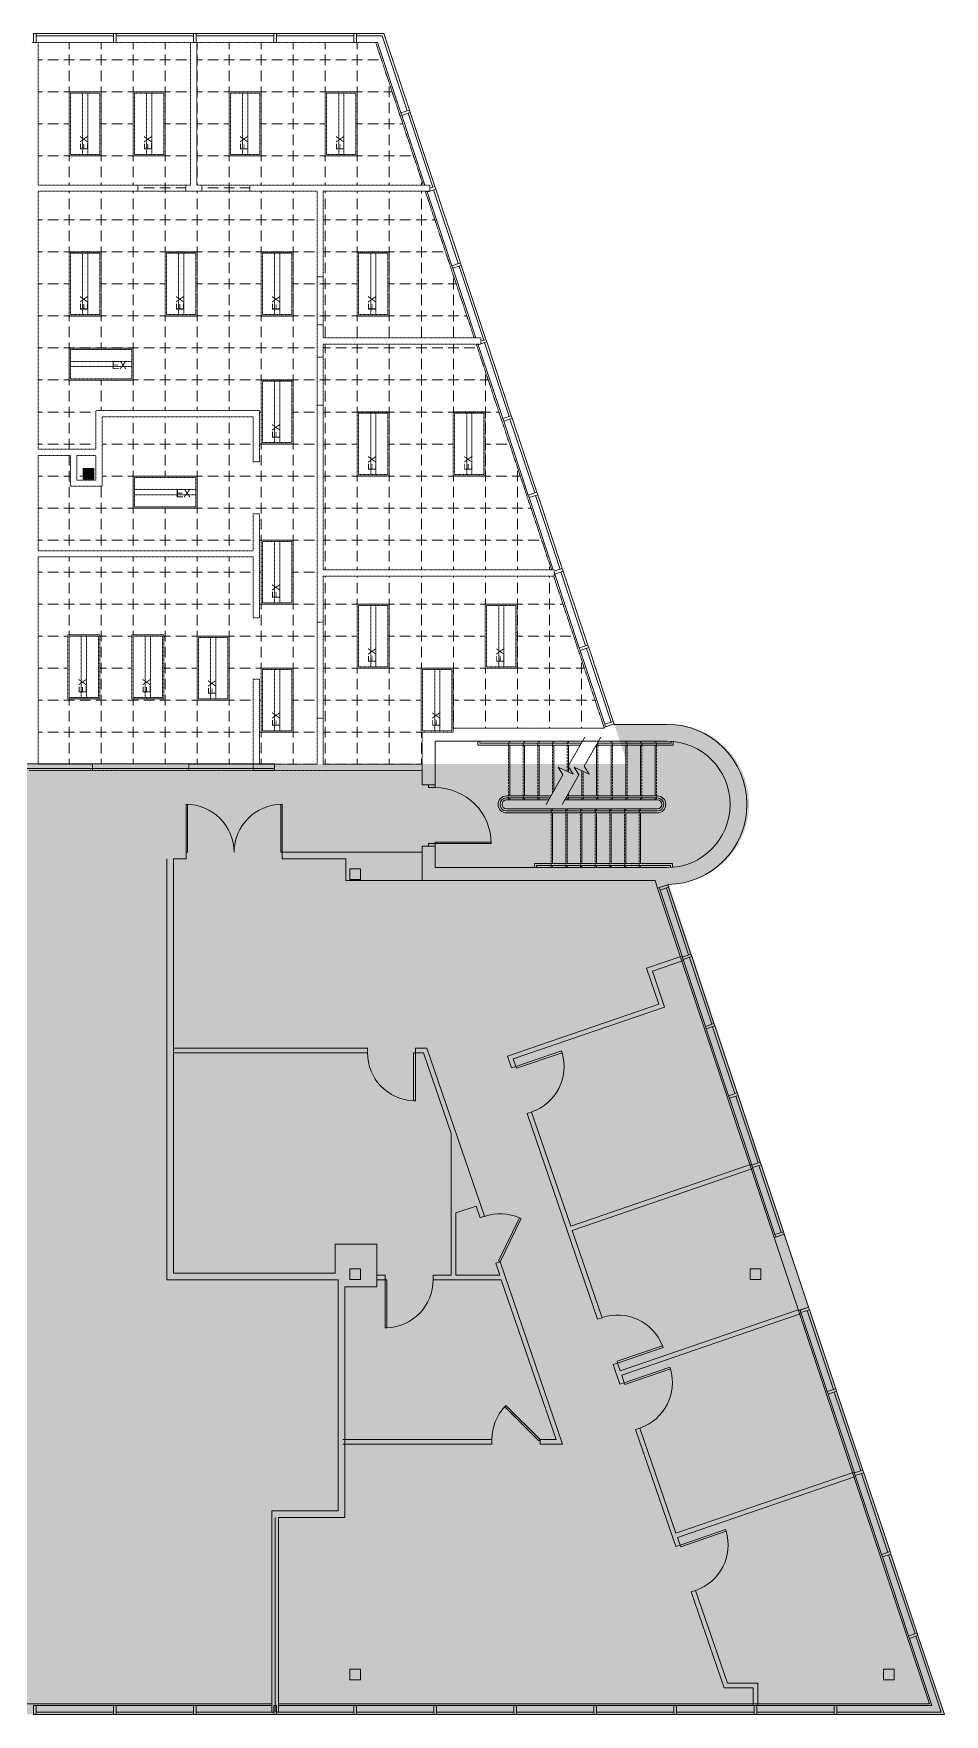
# Model space of a CAD drawing. Header units: inches. Extents: x 81 to 3222, y -575 to 685.
# Drawn here: x 1918 to 2601, y -575 to 685 of the extents above; entities that cross this region are included whole.
import ezdxf

# ---------------------------------------------------------------- set-up
doc = ezdxf.new("R2010")
doc.units = ezdxf.units.IN
doc.header["$MEASUREMENT"] = 0
for name, pattern in [('Demolished', [0.1875, 0.125, -0.0625]), ('Demolished 3_128_', [0.046875, 0.023437, -0.023437]), ('Hidden 1_16_', [0.09375, 0.0625, -0.03125]), ('IMPORT-HIDDEN2', [0.1875, 0.125, -0.0625])]:
    doc.linetypes.add(name, pattern=pattern)
for name, color, linetype, lineweight in [('8603 Westwood - 2nd Floor - suite 200 230_dwg _5_', 8, 'Continuous', 9), ('A-ANNO-NOTE', 131, 'Demolished', 9), ('A-CLNG', 13, 'Demolished', 9), ('A-CLNG-PATT', 13, 'Demolished', 9), ('A-COLS-EXST', 7, 'Continuous', 9), ('A-DETL-GENF', 92, 'Continuous', 9), ('A-DOOR-EXST', 7, 'Continuous', 9), ('A-FLOR-RISR-EXST', 7, 'IMPORT-HIDDEN2', 9), ('A-FLOR-STRS-EXST', 7, 'Continuous', 9), ('A-GLAZ-EXST', 7, 'Continuous', 9), ('A-GLAZ-SILL-EXST', 7, 'Continuous', 9), ('A-WALL-DMIS-EXST', 7, 'Continuous', 9), ('A-WALL-FULL-EXST', 7, 'Continuous', 9), ('A-WALL-PATT', 111, 'Continuous', 13), ('E-LITE-EQPM', 33, 'Demolished', 9), ('I-DOOR-EXST', 7, 'Continuous', 9), ('I-WALL', 2, 'Demolished', 9), ('I-WALL-FULL-EXST', 7, 'Continuous', 9), ('S-COLS', 52, 'Continuous', 13)]:
    doc.layers.add(name, color=color, linetype=linetype, lineweight=lineweight)
doc.styles.add('Arial', font='arial.ttf', dxfattribs={"height": 6})

# ---------------------------------------------------------------- blocks, each defined once
blk = doc.blocks.new('8603 Westwood - 2nd Floor - suite 200 230_dwg_SM59-2584436-Reflected Ceiling Demolition Plan')
at = {"layer": 'A-DOOR-EXST', "flags": 128}
blk.add_lwpolyline([(0, 42), (0, 0), (1, 0), (1, 42)], dxfattribs=at)
at = {"layer": 'A-DOOR-EXST'}
blk.add_arc((0, 0), 42, 360, 90, dxfattribs=at)
blk = doc.blocks.new('8603 Westwood - 2nd Floor - suite 200 230_dwg_SM56-2584438-Reflected Ceiling Demolition Plan')
at = {"layer": 'A-DOOR-EXST', "flags": 128}
for points in [[(0, 36), (0, 0), (1, 0), (1, 36)], [(71, 36), (71, 0), (72, 0), (72, 36)]]:
    blk.add_lwpolyline(points, dxfattribs=at)
at = {"layer": 'A-DOOR-EXST'}
for centre, start, end in [((0, 0), 360, 90), ((72, 0), 90, 180)]:
    blk.add_arc(centre, 36, start, end, dxfattribs=at)
blk = doc.blocks.new('8603 Westwood - 2nd Floor - suite 200 230_dwg__U14-2584455-Reflected Ceiling Demolition Plan')
at = {"layer": 'I-DOOR-EXST', "flags": 128}
blk.add_lwpolyline([(1.4, 0), (1.4, -36), (0, -36), (0, 0)], close=True, dxfattribs=at)
at = {"layer": 'I-DOOR-EXST'}
blk.add_arc((0, 0), 36, 272.2608, 359.9699, dxfattribs=at)
blk = doc.blocks.new('8603 Westwood - 2nd Floor - suite 200 230_dwg__U15-2584456-Reflected Ceiling Demolition Plan')
at = {"layer": 'I-DOOR-EXST', "flags": 128}
blk.add_lwpolyline([(0, 0), (-25.5, 25.5), (-26.4, 24.5), (-1, -1)], close=True, dxfattribs=at)
at = {"layer": 'I-DOOR-EXST'}
blk.add_arc((0.2, 0), 36.2, 137.3511, 179.9428, dxfattribs=at)
blk = doc.blocks.new('8603 Westwood - 2nd Floor - suite 200 230_dwg__U17-2584457-Reflected Ceiling Demolition Plan')
at = {"layer": 'I-DOOR-EXST', "flags": 128}
blk.add_lwpolyline([(-1.4, 0), (-1.4, -36), (0, -36), (0, 0)], close=True, dxfattribs=at)
at = {"layer": 'I-DOOR-EXST'}
blk.add_arc((0, 0), 36, 180.0301, 267.7392, dxfattribs=at)
blk = doc.blocks.new('8603 Westwood - 2nd Floor - suite 200 230_dwg__U16-2584458-Reflected Ceiling Demolition Plan')
at = {"layer": 'I-DOOR-EXST', "flags": 128}
blk.add_lwpolyline([(1.4, 0), (1.4, 36), (0, 36), (0, 0)], close=True, dxfattribs=at)
at = {"layer": 'I-DOOR-EXST'}
blk.add_arc((0, 0), 36, 0.0301, 87.7392, dxfattribs=at)
blk = doc.blocks.new('8603 Westwood - 2nd Floor - suite 200 230_dwg__U16-2584459-Reflected Ceiling Demolition Plan')
at = {"layer": 'I-DOOR-EXST', "flags": 128}
blk.add_lwpolyline([(1.4, 0), (1.4, 36), (0, 36), (0, 0)], close=True, dxfattribs=at)
at = {"layer": 'I-DOOR-EXST'}
blk.add_arc((0, 0), 36, 0.0301, 87.7392, dxfattribs=at)
blk = doc.blocks.new('8603 Westwood - 2nd Floor - suite 200 230_dwg__U18-2584460-Reflected Ceiling Demolition Plan')
at = {"layer": 'I-DOOR-EXST', "flags": 128}
blk.add_lwpolyline([(0, 0), (25.5, 25.5), (26.4, 24.5), (1, -1)], close=True, dxfattribs=at)
at = {"layer": 'I-DOOR-EXST'}
blk.add_arc((-0.2, 0), 36.2, 0.0572, 42.6489, dxfattribs=at)
blk = doc.blocks.new('8603 Westwood - 2nd Floor - suite 200 230_dwg _5_-2584435-Reflected Ceiling Demolition Plan')
at = {"layer": 'A-COLS-EXST', "flags": 128}
for points in [[(1425.6, 634), (1417.6, 634), (1417.6, 626), (1425.6, 626)], [(1425.6, 334), (1417.6, 334), (1417.6, 326), (1425.6, 326)], [(1725.6, 334), (1717.6, 334), (1717.6, 326), (1725.6, 326)], [(1425.6, 34), (1417.6, 34), (1417.6, 26), (1425.6, 26)], [(1825.6, 34), (1817.6, 34), (1817.6, 26), (1825.6, 26)]]:
    blk.add_lwpolyline(points, close=True, dxfattribs=at)
at = {"layer": 'A-DOOR-EXST', "flags": 128}
for points in [[(1476.6, 696.8), (1476.6, 694.8), (1481.6, 694.8), (1481.6, 696.8)], [(1476.6, 650.8), (1476.6, 652.8), (1481.6, 652.8), (1481.6, 650.8)]]:
    blk.add_lwpolyline(points, dxfattribs=at)
at = {"layer": 'A-FLOR-RISR-EXST'}
for p, q in [((1536.6, 685.6), (1536.6, 729.6)), ((1547.6, 685.6), (1547.6, 729.6)), ((1558.6, 685.6), (1558.6, 729.6)), ((1569.6, 690.8), (1569.6, 729.6)), ((1580.6, 706.8), (1580.6, 729.6)), ((1603.6, 685.6), (1603.6, 728.9)), ((1614.6, 685.6), (1614.6, 729.6)), ((1625.6, 685.6), (1625.6, 729.6)), ((1636.6, 685.6), (1636.6, 729.6)), ((1647.6, 685.6), (1647.6, 729.6)), ((1592.6, 685.6), (1592.6, 706.8)), ((1581.6, 685.6), (1581.6, 690.8)), ((1568.6, 678.8), (1568.6, 634.8)), ((1579.6, 678.8), (1579.6, 634.8)), ((1590.6, 678.8), (1590.6, 634.8)), ((1601.6, 678.8), (1601.6, 634.8)), ((1612.6, 678.8), (1612.6, 634.8)), ((1623.6, 678.8), (1623.6, 634.8)), ((1634.6, 678.8), (1634.6, 634.8))]:
    blk.add_line(p, q, dxfattribs=at)
at = {"layer": 'A-FLOR-STRS-EXST'}
for p, q in [((1537.6, 728.1), (1537.6, 729.6)), ((1537.6, 688.6), (1537.6, 726.6)), ((1548.6, 728.1), (1548.6, 729.6)), ((1548.6, 688.6), (1548.6, 726.6)), ((1559.6, 728.1), (1559.6, 729.6)), ((1559.6, 688.6), (1559.6, 726.6)), ((1570.6, 728.1), (1570.6, 729.6)), ((1570.6, 692.5), (1570.6, 726.6)), ((1581.6, 728.1), (1581.6, 729.6)), ((1581.6, 711.5), (1581.6, 726.6)), ((1602.6, 688.6), (1602.6, 726.6)), ((1613.6, 728.1), (1613.6, 729.6)), ((1613.6, 688.6), (1613.6, 726.6)), ((1624.6, 728.1), (1624.6, 729.6)), ((1624.6, 688.6), (1624.6, 726.6)), ((1635.6, 728.1), (1635.6, 729.6)), ((1635.6, 688.6), (1635.6, 726.6)), ((1646.6, 728.1), (1646.6, 729.6)), ((1646.6, 688.6), (1646.6, 726.6)), ((1581.6, 706.4), (1581.6, 710.2)), ((1591.6, 688.6), (1591.6, 707.3)), ((1535.1, 688.6), (1568.4, 688.6)), ((1535.1, 687.1), (1567.5, 687.1)), ((1566.6, 685.6), (1535.1, 685.6)), ((1537.6, 685.6), (1537.6, 687.1)), ((1548.6, 685.6), (1548.6, 687.1)), ((1559.6, 685.6), (1559.6, 687.1)), ((1578.6, 685.6), (1648.1, 685.6)), ((1648.1, 687.1), (1579.5, 687.1)), ((1648.1, 688.6), (1580.4, 688.6)), ((1580.6, 685.6), (1580.6, 687.1)), ((1591.6, 685.6), (1591.6, 687.1)), ((1602.6, 685.6), (1602.6, 687.1)), ((1613.6, 685.6), (1613.6, 687.1)), ((1624.6, 685.6), (1624.6, 687.1)), ((1635.6, 685.6), (1635.6, 687.1)), ((1646.6, 685.6), (1646.6, 687.1)), ((1648.1, 678.8), (1535.1, 678.8)), ((1535.1, 677.3), (1648.1, 677.3)), ((1535.1, 675.8), (1648.1, 675.8)), ((1569.6, 678.8), (1569.6, 677.3)), ((1569.6, 675.8), (1569.6, 637.8)), ((1580.6, 678.8), (1580.6, 677.3)), ((1580.6, 675.8), (1580.6, 637.8)), ((1591.6, 678.8), (1591.6, 677.3)), ((1591.6, 675.8), (1591.6, 637.8)), ((1602.6, 678.8), (1602.6, 677.3)), ((1602.6, 675.8), (1602.6, 637.8)), ((1613.6, 678.8), (1613.6, 677.3)), ((1613.6, 675.8), (1613.6, 637.8)), ((1624.6, 678.8), (1624.6, 677.3)), ((1624.6, 675.8), (1624.6, 637.8)), ((1635.6, 678.8), (1635.6, 677.3)), ((1635.6, 675.8), (1635.6, 637.8)), ((1569.6, 636.3), (1569.6, 634.8)), ((1580.6, 636.3), (1580.6, 634.8)), ((1591.6, 636.3), (1591.6, 634.8)), ((1602.6, 636.3), (1602.6, 634.8)), ((1613.6, 636.3), (1613.6, 634.8)), ((1624.6, 636.3), (1624.6, 634.8)), ((1635.6, 636.3), (1635.6, 634.8))]:
    blk.add_line(p, q, dxfattribs=at)
at = {"layer": 'A-FLOR-STRS-EXST', "flags": 128}
for points in [[(1593.8, 732.6), (1581.2, 710.8), (1585.1, 704.8), (1573.8, 710), (1577.4, 704.3), (1564.7, 682.2)], [(1605.8, 732.6), (1593.2, 710.8), (1597.1, 704.8), (1585.8, 710), (1589.4, 704.3), (1576.7, 682.2)], [(1590.3, 726.6), (1513.6, 726.6), (1513.6, 729.6)], [(1591.2, 728.1), (1515.1, 728.1), (1515.1, 729.6)], [(1660.1, 729.3), (1660.1, 726.6), (1602.3, 726.6)], [(1658.6, 729.5), (1658.6, 728.1), (1603.2, 728.1)], [(1556.1, 634.8), (1556.1, 637.8), (1659.6, 637.8), (1659.6, 635)], [(1557.6, 634.8), (1557.6, 636.3), (1658.1, 636.3), (1658.1, 634.8)]]:
    blk.add_lwpolyline(points, dxfattribs=at)
at = {"layer": 'A-FLOR-STRS-EXST'}
for centre, radius, start, end in [((1535.1, 682.2), 6.38, 90, 270), ((1535.1, 682.2), 4.88, 90, 270), ((1535.1, 682.2), 3.38, 90, 270), ((1648.1, 682.2), 6.38, 270, 90), ((1648.1, 682.2), 4.88, 270, 90), ((1648.1, 682.2), 3.38, 270, 90)]:
    blk.add_arc(centre, radius, start, end, dxfattribs=at)
at = {"layer": 'A-GLAZ-EXST'}
for p, q in [((1240.6, 1258.3), (1182.6, 1258.3)), ((1300.6, 1258.3), (1242.6, 1258.3)), ((1360.6, 1258.3), (1302.6, 1258.3)), ((1420.6, 1258.3), (1362.6, 1258.3)), ((1479.8, 1144.9), (1461.3, 1200.3)), ((1477.6, 1142), (1482.1, 1143.5)), ((1480.4, 1143), (1498.9, 1087.6)), ((1518, 1030.3), (1499.5, 1085.7)), ((1515.8, 1027.5), (1520.3, 1028.9)), ((1518.6, 1028.4), (1537.1, 973)), ((1556.2, 915.7), (1537.7, 971.1)), ((1556.8, 913.8), (1575.3, 858.4)), ((1570.9, 857), (1576.9, 859)), ((1594.4, 801.1), (1575.9, 856.5)), ((1595, 799.2), (1613.5, 743.8)), ((1654.9, 619.5), (1671.6, 569.4)), ((1672.2, 567.5), (1688.9, 517.4)), ((1706.3, 465.4), (1689.6, 515.5)), ((1706.9, 463.5), (1723.6, 413.4)), ((1741, 361.4), (1724.3, 411.5)), ((1780.2, 243.6), (1760.5, 302.8)), ((1780.8, 241.7), (1800.6, 182.6)), ((1820.9, 121.5), (1801.2, 180.7)), ((1821.5, 119.6), (1841.3, 60.5)), ((1240.6, 1.7), (1182.6, 1.7)), ((1300.6, 1.7), (1242.6, 1.7)), ((1302.6, 1.7), (1360.6, 1.7)), ((1420.6, 1.7), (1362.6, 1.7)), ((1480.6, 1.7), (1422.6, 1.7)), ((1540.6, 1.7), (1482.6, 1.7)), ((1542.6, 1.7), (1600.6, 1.7)), ((1660.6, 1.7), (1602.6, 1.7)), ((1720.6, 1.7), (1662.6, 1.7)), ((1722.6, 1.7), (1780.6, 1.7))]:
    blk.add_line(p, q, dxfattribs=at)
at = {"layer": 'A-GLAZ-EXST', "flags": 128}
for points in [[(1182.6, 1253.3), (1182.6, 1260), (1180.6, 1260), (1180.6, 1253.3)], [(1240.6, 1253.3), (1240.6, 1260), (1242.6, 1260), (1242.6, 1253.3)], [(1302.6, 1253.3), (1302.6, 1260), (1300.6, 1260), (1300.6, 1253.3)], [(1360.6, 1253.3), (1360.6, 1260), (1362.6, 1260), (1362.6, 1253.3)], [(1422.6, 1253.3), (1422.6, 1260), (1420.6, 1260), (1420.6, 1253.3)], [(1460.7, 1202.2), (1442, 1258.3), (1422.6, 1258.3)], [(1475.5, 1141.8), (1475.7, 1141.4), (1477, 1141.8)], [(1482.1, 1143.5), (1481.4, 1145.4), (1477.6, 1144.2)], [(1513.7, 1027.3), (1513.9, 1026.8), (1515.2, 1027.3)], [(1520.3, 1028.9), (1519.6, 1030.8), (1515.8, 1029.6)], [(1576.9, 859), (1577.6, 857.1), (1571.2, 854.9), (1570.9, 855.7)], [(1841.9, 58.6), (1860.8, 1.7), (1782.6, 1.7)]]:
    blk.add_lwpolyline(points, dxfattribs=at)
for points in [[(1462.3, 1202.7), (1463, 1200.8), (1456.6, 1198.7), (1455.9, 1200.6)], [(1500.5, 1088.1), (1501.2, 1086.2), (1494.8, 1084.1), (1494.1, 1086)], [(1538.7, 973.6), (1539.4, 971.7), (1533, 969.5), (1532.3, 971.4)], [(1558.5, 914.4), (1557.8, 916.3), (1551.4, 914.1), (1552.1, 912.2)], [(1596.7, 799.8), (1596, 801.7), (1589.6, 799.5), (1590.2, 797.6)], [(1615.1, 744.4), (1615.8, 742.5), (1609.3, 740.4), (1608.7, 742.3)], [(1649.5, 619.8), (1655.9, 622), (1656.6, 620.1), (1650.2, 617.9)], [(1667.5, 565.9), (1673.9, 568.1), (1673.3, 570), (1666.9, 567.8)], [(1684.2, 515.8), (1690.6, 518), (1691.2, 516.1), (1684.8, 513.9)], [(1702.2, 461.9), (1708.6, 464), (1707.9, 465.9), (1701.5, 463.8)], [(1718.9, 411.8), (1725.3, 413.9), (1725.9, 412), (1719.5, 409.9)], [(1736.8, 357.9), (1743.2, 360), (1742.6, 361.9), (1736.2, 359.8)], [(1755.7, 301.2), (1762.1, 303.3), (1761.5, 305.2), (1755.1, 303.1)], [(1776.1, 240.2), (1782.5, 242.3), (1781.9, 244.2), (1775.5, 242.1)], [(1796.4, 179.1), (1802.8, 181.2), (1802.2, 183.1), (1795.8, 181)], [(1816.8, 118.1), (1823.2, 120.2), (1822.6, 122.1), (1816.2, 120)], [(1837.1, 57), (1843.5, 59.1), (1842.9, 61), (1836.5, 58.9)], [(1182.6, 6.7), (1182.6, 0), (1180.6, 0), (1180.6, 6.7)], [(1242.6, 6.7), (1242.6, 0), (1240.6, 0), (1240.6, 6.7)], [(1300.6, 6.7), (1300.6, 0), (1302.6, 0), (1302.6, 6.7)], [(1360.6, 6.7), (1360.6, 0), (1362.6, 0), (1362.6, 6.7)], [(1422.6, 6.7), (1422.6, 0), (1420.6, 0), (1420.6, 6.7)], [(1482.6, 6.7), (1482.6, 0), (1480.6, 0), (1480.6, 6.7)], [(1540.6, 6.7), (1540.6, 0), (1542.6, 0), (1542.6, 6.7)], [(1600.6, 6.7), (1600.6, 0), (1602.6, 0), (1602.6, 6.7)], [(1662.6, 6.7), (1662.6, 0), (1660.6, 0), (1660.6, 6.7)], [(1720.6, 6.7), (1720.6, 0), (1722.6, 0), (1722.6, 6.7)], [(1780.6, 6.7), (1780.6, 0), (1782.6, 0), (1782.6, 6.7)]]:
    blk.add_lwpolyline(points, close=True, dxfattribs=at)
at = {"layer": 'A-GLAZ-SILL-EXST'}
for p, q in [((1182.6, 1260), (1240.6, 1260)), ((1242.6, 1260), (1300.6, 1260)), ((1302.6, 1260), (1360.6, 1260)), ((1362.6, 1260), (1420.6, 1260)), ((1474, 1146.5), (1456.6, 1198.7)), ((1481.4, 1145.4), (1463, 1200.8)), ((1475.7, 1141.4), (1494.1, 1086)), ((1482.1, 1143.5), (1500.5, 1088.1)), ((1512.2, 1031.9), (1494.8, 1084.1)), ((1519.6, 1030.8), (1501.2, 1086.2)), ((1513.9, 1026.8), (1532.3, 971.4)), ((1520.3, 1028.9), (1538.7, 973.6)), ((1557.8, 916.3), (1539.4, 971.7)), ((1551.4, 914.1), (1533, 969.5)), ((1552.1, 912.2), (1570.1, 858)), ((1558.5, 914.4), (1576.9, 859)), ((1596, 801.7), (1577.6, 857.1)), ((1589.6, 799.5), (1571.2, 854.9)), ((1590.2, 797.6), (1608.7, 742.3)), ((1596.7, 799.8), (1615.1, 744.4)), ((1648.3, 619.4), (1735.7, 357.5)), ((1666.9, 567.8), (1650.2, 617.9)), ((1673.3, 570), (1656.6, 620.1)), ((1690.6, 518), (1673.9, 568.1)), ((1684.2, 515.8), (1667.5, 565.9)), ((1684.8, 513.9), (1701.5, 463.8)), ((1691.2, 516.1), (1707.9, 465.9)), ((1718.9, 411.8), (1702.2, 461.9)), ((1725.3, 413.9), (1708.6, 464)), ((1719.5, 409.9), (1736.2, 359.8)), ((1725.9, 412), (1742.6, 361.9)), ((1762.1, 303.3), (1781.9, 244.2)), ((1755.7, 301.2), (1775.5, 242.1)), ((1795.8, 181), (1776.1, 240.2)), ((1802.2, 183.1), (1782.5, 242.3)), ((1796.4, 179.1), (1816.2, 120)), ((1802.8, 181.2), (1822.6, 122.1)), ((1836.5, 58.9), (1816.8, 118.1)), ((1842.9, 61), (1823.2, 120.2)), ((1843.5, 59.1), (1863.3, 0)), ((1150.4, 8), (1359.1, 8)), ((1182.6, 6.7), (1240.6, 6.7)), ((1182.6, 0), (1240.6, 0)), ((1242.6, 6.7), (1300.6, 6.7)), ((1242.6, 0), (1300.6, 0)), ((1359.1, 6.7), (1302.6, 6.7)), ((1360.6, 0), (1302.6, 0)), ((1362.6, 0), (1420.6, 0)), ((1364.1, 6.7), (1420.6, 6.7)), ((1422.6, 6.7), (1480.6, 6.7)), ((1422.6, 0), (1480.6, 0)), ((1482.6, 6.7), (1540.6, 6.7)), ((1482.6, 0), (1540.6, 0)), ((1600.6, 6.7), (1542.6, 6.7)), ((1600.6, 0), (1542.6, 0)), ((1602.6, 6.7), (1660.6, 6.7)), ((1602.6, 0), (1660.6, 0)), ((1662.6, 6.7), (1720.6, 6.7)), ((1662.6, 0), (1720.6, 0)), ((1780.6, 6.7), (1722.6, 6.7)), ((1780.6, 0), (1722.6, 0)), ((1782.6, 0), (1863.3, 0))]:
    blk.add_line(p, q, dxfattribs=at)
at = {"layer": 'A-GLAZ-SILL-EXST', "flags": 128}
for points in [[(1462.3, 1202.7), (1443.2, 1260), (1422.6, 1260)], [(1455.9, 1200.6), (1438.4, 1253.3), (1437.1, 1253.3)], [(1753.9, 302.7), (1852.1, 8), (1364.1, 8)], [(1782.6, 6.7), (1853.9, 6.7), (1837.1, 57)]]:
    blk.add_lwpolyline(points, dxfattribs=at)
at = {"layer": 'A-WALL-DMIS-EXST'}
blk.add_line((1361.6, 147.7), (1361.6, 1.7), dxfattribs=at)
at = {"layer": 'A-WALL-DMIS-EXST', "flags": 128}
for points in [[(1294.9, 646.3), (1294.9, 641.3), (1285.4, 641.3), (1285.4, 330.7), (1406.6, 330.7), (1406.6, 352.6), (1438, 352.6), (1438, 320.6), (1414, 320.6), (1414, 147.7)], [(1471.9, 625.1), (1414.6, 625.1), (1414.6, 641.3), (1366.9, 641.3), (1366.9, 646.3), (1471.9, 646.3)], [(1280.4, 641.3), (1280.4, 325.7), (1409, 325.7), (1409, 152.7), (1359.1, 152.7), (1359.1, 1.7)], [(1414, 147.7), (1364.1, 147.7), (1364.1, 1.7)]]:
    blk.add_lwpolyline(points, dxfattribs=at)
at = {"layer": 'A-WALL-FULL-EXST', "flags": 128}
for points in [[(1608.2, 740), (1615.8, 742.5), (1615.8, 742.2), (1655.3, 742.2)], [(1655.3, 729.6), (1481.6, 729.6), (1481.6, 696.8), (1471.9, 696.8), (1471.9, 707.7)], [(1655.8, 622.2), (1655.9, 622), (1648.3, 619.4), (1646.5, 625.1), (1471.9, 625.1), (1471.9, 650.8), (1481.6, 650.8), (1481.6, 634.8), (1655.3, 634.8)]]:
    blk.add_lwpolyline(points, dxfattribs=at)
blk.add_lwpolyline([(1735.7, 357.5), (1743.2, 360), (1761.5, 305.2), (1753.9, 302.7)], close=True, dxfattribs=at)
at = {"layer": 'A-WALL-FULL-EXST'}
for radius, start in [(60, 270.5651), (47.4, 270)]:
    blk.add_arc((1655.3, 682.2), radius, start, 90, dxfattribs=at)
at = {"layer": 'I-WALL-FULL-EXST'}
for p, q in [((1756, 300.5), (1755.1, 303.1)), ((1661.9, 125.8), (1631.8, 213.5))]:
    blk.add_line(p, q, dxfattribs=at)
at = {"layer": 'I-WALL-FULL-EXST', "flags": 128}
for points in [[(1667.7, 565.2), (1666.6, 568.5), (1640, 559.4), (1649.2, 532.4), (1535.8, 493.5), (1538.9, 484.6), (1542.2, 485.7), (1540.2, 491.4), (1653.6, 530.3), (1644.4, 557.2), (1667.8, 565.2)], [(1285.4, 496), (1430.9, 496), (1430.9, 499.5), (1285.4, 499.5)], [(1518.6, 373.4), (1475.4, 499.5), (1466.9, 499.5), (1466.9, 496), (1472.9, 496), (1493.6, 435.4), (1493.6, 329.3)], [(1560.2, 206.2), (1560.2, 202.7), (1577.1, 202.7), (1530.3, 339.3), (1527, 338.2), (1530, 329.3), (1497.1, 329.3), (1497.1, 375.9), (1512.3, 381.1), (1515.3, 372.2), (1518.6, 373.4)], [(1438.1, 325.8), (1444.1, 325.8), (1444.1, 329.3), (1438.1, 329.3)], [(1493.6, 329.3), (1480.1, 329.3), (1480.1, 325.8), (1531.2, 325.8), (1572.2, 206.2), (1560.2, 206.2)], [(1756, 300.5), (1621.5, 254.4), (1623.4, 248.7), (1620.1, 247.6), (1615.1, 262.2), (1618.4, 263.4), (1620.3, 257.7), (1753.7, 303.4)], [(1631.8, 213.5), (1635.1, 214.6), (1662.1, 135.9), (1795.6, 181.7), (1796.7, 178.4), (1663.2, 132.6), (1665.2, 127), (1661.9, 125.8)], [(1412.4, 202.7), (1524.2, 202.7), (1524.2, 206.2), (1412.4, 206.2)]]:
    blk.add_lwpolyline(points, dxfattribs=at)
for points in [[(1603.4, 296.3), (1550.5, 450.5), (1553.8, 451.6), (1583.2, 366.1), (1718.6, 412.5), (1719.8, 409.2), (1584.3, 362.8), (1606.7, 297.4)], [(1673.5, 91.8), (1698.2, 20), (1719.9, 20), (1719.9, 6.7), (1723.4, 6.7), (1723.4, 23.5), (1700.7, 23.5), (1676.8, 92.9)]]:
    blk.add_lwpolyline(points, close=True, dxfattribs=at)
at = {"extrusion": (0, 0, -1), "zscale": -1}
for name, p, rotation in [('8603 Westwood - 2nd Floor - suite 200 230_dwg_SM59-2584436-Reflected Ceiling Demolition Plan', (-1481.6, 652.8), 90.00000000000001), ('8603 Westwood - 2nd Floor - suite 200 230_dwg__U18-2584460-Reflected Ceiling Demolition Plan', (-1530.3, 339.3), 71.07412153240116), ('8603 Westwood - 2nd Floor - suite 200 230_dwg__U16-2584459-Reflected Ceiling Demolition Plan', (-1618.4, 263.4), 71.07412153240116)]:
    blk.add_blockref(name, p, dxfattribs=dict(at, rotation=rotation))
for name, p in [('8603 Westwood - 2nd Floor - suite 200 230_dwg_SM56-2584438-Reflected Ceiling Demolition Plan', (1294.9, 646.3)), ('8603 Westwood - 2nd Floor - suite 200 230_dwg__U17-2584457-Reflected Ceiling Demolition Plan', (1466.9, 496)), ('8603 Westwood - 2nd Floor - suite 200 230_dwg__U14-2584455-Reflected Ceiling Demolition Plan', (1444.1, 325.8)), ('8603 Westwood - 2nd Floor - suite 200 230_dwg__U15-2584456-Reflected Ceiling Demolition Plan', (1560.2, 206.2))]:
    blk.add_blockref(name, p)
at = {"rotation": 288.9258784675997}
for p in [(1542.2, 485.7), (1623.4, 248.7), (1665.2, 127)]:
    blk.add_blockref('8603 Westwood - 2nd Floor - suite 200 230_dwg__U16-2584458-Reflected Ceiling Demolition Plan', p, dxfattribs=at)
blk = doc.blocks.new('Concrete-Square-Column - 8 x 8-2324995-Reflected Ceiling Demolition Plan')
at = {"layer": 'S-COLS', "lineweight": 9}
blk.add_hatch(color=55, dxfattribs=at).paths.add_polyline_path([(-0.4, -4), (4, -4), (4, 4), (-4, 4), (-4, -4)], flags=0)
at = {"layer": 'S-COLS', "color": 250, "lineweight": 20}
for p, q in [((-4, 4), (4, 4)), ((-4, -4), (-4, 4)), ((4, 4), (4, -4)), ((4, -4), (-4, -4))]:
    blk.add_line(p, q, dxfattribs=at)
blk = doc.blocks.new('Rectangular Ceiling Light - Recessed - Existing 2_x4_ - BASKET-2592215-Reflected Ceiling Demolition Plan')
at = {"layer": 'E-LITE-EQPM', "color": 7, "linetype": 'Demolished 3_128_'}
for p, q in [((-24.7, -14.3), (-24.7, 9.7)), ((-24.7, 9.7), (23.3, 9.7)), ((-23.7, -13.3), (-23.7, 8.7)), ((-23.7, 8.7), (22.3, 8.7)), ((22.3, 8.7), (22.3, -13.3)), ((23.3, 9.7), (23.3, -14.3)), ((22.3, -0.4), (-23.7, -0.4)), ((22.3, -4.3), (-23.7, -4.3)), ((23.3, -14.3), (-24.7, -14.3)), ((22.3, -13.3), (-23.7, -13.3))]:
    blk.add_line(p, q, dxfattribs=at)
blk = doc.blocks.new('Rectangular Ceiling Light - Recessed - Existing 2_x4_ - BASKET-V2-Reflected Ceiling Demolition Plan')
at = {"layer": 'E-LITE-EQPM', "color": 7, "linetype": 'Demolished 3_128_'}
for p, q in [((-24.7, -14.3), (-24.7, 9.7)), ((-24.7, 9.7), (23.3, 9.7)), ((-24.7, -14.3), (-24.7, 9)), ((-23.7, -13.3), (-23.7, 8.7)), ((-23.7, 8.7), (22.3, 8.7)), ((22.3, 8.7), (22.3, -13.3)), ((23.3, 9.7), (23.3, -14.3)), ((22.3, -0.4), (-23.7, -0.4)), ((22.3, -4.3), (-23.7, -4.3)), ((-21.7, -14.3), (-24.7, -14.3)), ((23.3, -14.3), (-24.7, -14.3)), ((22.3, -13.3), (-23.7, -13.3))]:
    blk.add_line(p, q, dxfattribs=at)

msp = doc.modelspace()

# ---------------------------------------------------------------- hatches: boundary and pattern name
at = {"layer": 'A-CLNG-PATT', "linetype": 'Demolished 3_128_', "lineweight": 13}
h = msp.add_hatch(dxfattribs=at)
h.set_pattern_fill('FP_3', color=253, style=0, pattern_type=2)
h.set_pattern_definition([(270, (2208.534, 329.348), (-24, -24), [4, -4, 8, -4, -4]), (270, (2208.534, 329.348), (-24, -24), [-20, 4, 0]), (180, (2208.534, 329.348), (-24, 24), [4, -4, 8, -4, -4]), (180, (2208.534, 329.348), (-24, 24), [-20, 4, 0])])
h.paths.add_polyline_path([(2187, 137.3), (2209.2, 137.3), (2209.2, 161.3), (2208.5, 161.3), (2208.5, 209.3), (2232.5, 209.3), (2232.5, 164.4), (2345.7, 164.4), (2307.7, 278.4), (2135, 278.4), (2135, 137.3), (2158.2, 137.3)], flags=0)
h.paths.add_polyline_path([(2130.4, 137.3), (2130.4, 406.6), (2135, 406.6), (2135, 283), (2306.2, 283), (2249.7, 452.3), (2135, 452.3), (2135, 442.6), (2130.4, 442.6), (2130.4, 466.6), (2135, 466.6), (2135, 456.9), (2248.2, 456.9), (2211.5, 566.9), (2135, 566.9), (2135, 502.6), (2130.4, 502.6), (2130.4, 566.9), (2080, 566.9), (2080, 571.5), (2210, 571.5), (2174.4, 678.3), (2040.3, 678.3), (2040.3, 571.5), (2044, 571.5), (2044, 566.9), (2032, 566.9), (2032, 571.5), (2035.6, 571.5), (2035.6, 678.3), (1921.3, 678.3), (1921.3, 571.5), (1996, 571.5), (1996, 566.9), (1921.3, 566.9), (1921.3, 373.4), (1964.6, 373.4), (1964.6, 402.4), (2087.3, 402.4), (2087.3, 364.1), (2082.6, 364.1), (2082.6, 397.8), (1969.3, 397.8), (1969.3, 345.7), (1945.6, 345.7), (1945.6, 368.8), (1921.3, 368.8), (1921.3, 297.3), (2082.6, 297.3), (2082.6, 325), (2087.3, 325), (2087.3, 247), (2082.6, 247), (2082.6, 292.7), (1921.3, 292.7), (1921.3, 137.5), (2082.6, 137.5), (2082.6, 201), (2087.3, 201), (2087.3, 137.5), (2098.5, 137.5), (2098.5, 137.3)], flags=0)
h.paths.add_polyline_path([(2088.5, 161.3), (2088.5, 209.3), (2112.5, 209.3), (2112.5, 161.3), (2098.5, 161.3)], flags=0)
h.paths.add_polyline_path([(2064.5, 185.3), (2040.5, 185.3), (2040.5, 233.3), (2064.5, 233.3), (2064.5, 186.3)], flags=0)
h.paths.add_polyline_path([(1991.5, 186.3), (1991.5, 234.3), (2015.5, 234.3), (2015.5, 186.3), (1992.5, 186.3)], flags=0)
h.paths.add_polyline_path([(1944.5, 186.3), (1943.5, 186.3), (1943.5, 234.3), (1967.5, 234.3), (1967.5, 186.3), (1949.4, 186.3)], flags=0)
h.paths.add_polyline_path([(2280.5, 209.3), (2256.5, 209.3), (2256.5, 257.3), (2280.5, 257.3)], flags=0)
h.paths.add_polyline_path([(2160.5, 209.3), (2160.5, 257.3), (2184.5, 257.3), (2184.5, 209.3)], flags=0)
h.paths.add_polyline_path([(2112.5, 257.3), (2088.5, 257.3), (2088.5, 305.3), (2112.5, 305.3), (2112.5, 278.4)], flags=0)
h.paths.add_polyline_path([(1992.5, 329.3), (1992.5, 353.3), (2040.5, 353.3), (2040.5, 329.3)], flags=0)
h.paths.add_polyline_path([(1950.3, 350.3), (1964.6, 350.3), (1964.6, 368.8), (1950.3, 368.8)], flags=0)
h.paths.add_polyline_path([(1963, 351), (1955, 351), (1955, 359), (1963, 359)], flags=0)
h.paths.add_polyline_path([(2160.5, 353.3), (2160.5, 401.3), (2184.5, 401.3), (2184.5, 353.3)], flags=0)
h.paths.add_polyline_path([(2232.5, 353.3), (2232.5, 401.3), (2256.5, 401.3), (2256.5, 353.3)], flags=0)
h.paths.add_polyline_path([(2112.5, 377.3), (2088.5, 377.3), (2088.5, 425.3), (2112.5, 425.3), (2112.5, 401.3)], flags=0)
h.paths.add_polyline_path([(1944.5, 425.3), (1944.5, 449.3), (1992.5, 449.3), (1992.5, 425.3), (1949.4, 425.3)], flags=0)
h.paths.add_polyline_path([(2184.5, 473.3), (2160.5, 473.3), (2160.5, 521.3), (2184.5, 521.3)], flags=0)
h.paths.add_polyline_path([(2112.5, 473.3), (2088.5, 473.3), (2088.5, 521.3), (2112.5, 521.3), (2112.5, 502.6)], flags=0)
h.paths.add_polyline_path([(1944.5, 473.3), (1944.5, 521.3), (1968.5, 521.3), (1968.5, 473.3), (1949.4, 473.3)], flags=0)
h.paths.add_polyline_path([(2035.6, 473.3), (2016.5, 473.3), (2016.5, 521.3), (2040.5, 521.3), (2040.5, 473.3), (2040.3, 473.3)], flags=0)
h.paths.add_polyline_path([(2160.5, 593.3), (2136.5, 593.3), (2136.5, 641.3), (2160.5, 641.3)], flags=0)
h.paths.add_polyline_path([(1944.5, 593.3), (1944.5, 641.3), (1968.5, 641.3), (1968.5, 593.3), (1949.4, 593.3)], flags=0)
h.paths.add_polyline_path([(2088.5, 593.3), (2064.5, 593.3), (2064.5, 641.3), (2088.5, 641.3)], flags=0)
h.paths.add_polyline_path([(2016.5, 593.3), (1992.5, 593.3), (1992.5, 641.3), (2016.5, 641.3)], flags=0)
at = {"layer": 'A-DETL-GENF'}
h = msp.add_hatch(color=9, dxfattribs=at)
h.paths.add_polyline_path([(1919, -575), (2600.6, -575), (2394.1, 47.3), (2399.5, 47.5), (2404.8, 48.2), (2410.1, 49.4), (2415.2, 51.1), (2420.2, 53.2), (2424.9, 55.8), (2429.4, 58.8), (2433.6, 62.1), (2437.5, 65.8), (2441.1, 69.9), (2444.3, 74.3), (2447, 78.9), (2449.4, 83.8), (2451.3, 88.8), (2452.7, 94), (2453.7, 99.3), (2454.2, 104.7), (2454.2, 110.1), (2453.7, 115.5), (2452.7, 120.8), (2451.3, 126), (2449.4, 131), (2447, 135.9), (2444.3, 140.5), (2441.1, 144.9), (2437.5, 149), (2433.6, 152.7), (2429.4, 156), (2424.6, 159.2), (2420.2, 161.6), (2415.2, 163.7), (2410.1, 165.4), (2404.8, 166.6), (2399.5, 167.3), (2394.1, 167.5), (2353.1, 167.5), (2363.1, 137.5), (2098.5, 137.5), (2098.5, 134), (1785.3, 134), (1785.3, 137.5), (1749.3, 137.5), (1749.3, 134), (1736.5, 134), (1736.5, 137.5), (1734.5, 137.5), (1734.5, 134), (1284.7, 134), (1284.7, 137.5), (818, 137.5), (818, 230.7), (597, 230.7), (552.5, 364.6), (549.9, 372.9), (547.9, 381.2), (546.3, 389.7), (545.2, 398.2), (544.6, 406.8), (544.5, 415.5), (544.9, 424), (545.8, 432.6), (547.2, 441.1), (549, 449.5), (551.4, 457.7), (554.3, 466.1), (557.6, 474.1), (561.3, 481.8), (565.4, 489.2), (569.9, 496.4), (574.9, 503.4), (580.2, 510.2), (586, 516.6), (592.1, 522.6), (598.5, 528.3), (605.3, 533.7), (612.4, 538.6), (620.2, 543.4), (627.2, 547.2), (635.4, 551), (643.4, 554.2), (651.5, 556.9), (659.5, 559), (667.9, 560.8), (676.4, 562.1), (685.2, 563), (693.6, 563.3), (721.2, 563.3), (680.6, 685), (317.3, 685), (505.1, 121.8), (652, 121.8), (652, 13), (541.3, 13), (536, 12.8), (530.6, 12.1), (525.4, 10.9), (520.3, 9.2), (515.3, 7.1), (510.6, 4.5), (506.1, 1.6), (501.9, -1.8), (498, -5.5), (494.4, -9.6), (491.3, -13.9), (488.5, -18.5), (486.2, -23.4), (484.3, -28.4), (482.8, -33.6), (481.9, -38.9), (481.4, -44.3), (481.4, -49.7), (481.9, -55), (482.8, -60.3), (484.3, -65.5), (486.2, -70.5), (488.5, -75.4), (491.3, -80), (494.4, -84.4), (498, -88.4), (501.9, -92.1), (506.1, -95.5), (510.6, -98.5), (515.3, -101), (520.3, -103.1), (525.4, -104.8), (530.6, -106), (536, -106.7), (541.3, -107), (655.5, -107), (655.5, -215), (617.3, -215), (737.3, -575), (1711.8, -575)], flags=0)
h.paths.add_polyline_path([(1248.4, 126.5), (1245.8, 126.5), (1245.8, 134), (1249.3, 134), (1249.3, 126.5)], flags=0)
at = {"layer": 'A-WALL-PATT'}
h = msp.add_hatch(color=8, dxfattribs=at)
h.paths.add_polyline_path([(1949.4, 134), (2098.5, 134), (2098.5, 137.5), (1785.3, 137.5), (1785.3, 134), (1944.5, 134)], flags=0)
h.paths.add_polyline_path([(1749.3, 134), (1749.3, 137.5), (1736.5, 137.5), (1736.5, 134)], flags=0)

# ---------------------------------------------------------------- linework, layer by layer
at = {"layer": 'A-CLNG', "color": 7, "linetype": 'Demolished 3_128_'}
for p, q in [((1921.3, 678.3), (2035.6, 678.3)), ((2040.3, 678.3), (2174.4, 678.3)), ((2174.4, 678.3), (2210, 571.5)), ((1968.5, 641.3), (1944.5, 641.3)), ((1944.5, 641.3), (1944.5, 593.3)), ((1968.5, 593.3), (1968.5, 641.3)), ((2016.5, 641.3), (1992.5, 641.3)), ((1992.5, 641.3), (1992.5, 593.3)), ((2016.5, 593.3), (2016.5, 641.3)), ((2088.5, 641.3), (2064.5, 641.3)), ((2064.5, 641.3), (2064.5, 593.3)), ((2088.5, 593.3), (2088.5, 641.3)), ((2160.5, 641.3), (2136.5, 641.3)), ((2136.5, 641.3), (2136.5, 593.3)), ((2160.5, 593.3), (2160.5, 641.3)), ((1944.5, 593.3), (1968.5, 593.3)), ((1992.5, 593.3), (2016.5, 593.3)), ((2064.5, 593.3), (2088.5, 593.3)), ((2136.5, 593.3), (2160.5, 593.3)), ((2211.5, 566.9), (2248.2, 456.9)), ((1968.5, 521.3), (1944.5, 521.3)), ((1944.5, 521.3), (1944.5, 473.3)), ((1968.5, 473.3), (1968.5, 521.3)), ((2040.5, 521.3), (2016.5, 521.3)), ((2016.5, 521.3), (2016.5, 473.3)), ((2040.5, 473.3), (2040.5, 521.3)), ((2112.5, 521.3), (2088.5, 521.3)), ((2088.5, 521.3), (2088.5, 473.3)), ((2112.5, 473.3), (2112.5, 521.3)), ((2184.5, 521.3), (2160.5, 521.3)), ((2160.5, 521.3), (2160.5, 473.3)), ((2184.5, 473.3), (2184.5, 521.3)), ((1944.5, 473.3), (1968.5, 473.3)), ((2016.5, 473.3), (2040.5, 473.3)), ((2088.5, 473.3), (2112.5, 473.3)), ((2160.5, 473.3), (2184.5, 473.3)), ((1944.5, 449.3), (1944.5, 425.3)), ((1992.5, 449.3), (1944.5, 449.3)), ((1992.5, 425.3), (1992.5, 449.3)), ((2249.7, 452.3), (2306.2, 283)), ((1944.5, 425.3), (1992.5, 425.3)), ((2088.5, 425.3), (2088.5, 377.3)), ((2112.5, 425.3), (2088.5, 425.3)), ((2112.5, 377.3), (2112.5, 425.3)), ((2184.5, 401.3), (2160.5, 401.3)), ((2160.5, 401.3), (2160.5, 353.3)), ((2184.5, 353.3), (2184.5, 401.3)), ((2256.5, 401.3), (2232.5, 401.3)), ((2232.5, 401.3), (2232.5, 353.3)), ((2256.5, 353.3), (2256.5, 401.3)), ((2088.5, 377.3), (2112.5, 377.3)), ((2040.5, 353.3), (1992.5, 353.3)), ((1992.5, 353.3), (1992.5, 329.3)), ((2040.5, 329.3), (2040.5, 353.3)), ((2160.5, 353.3), (2184.5, 353.3)), ((2232.5, 353.3), (2256.5, 353.3)), ((1992.5, 329.3), (2040.5, 329.3)), ((2088.5, 305.3), (2088.5, 257.3)), ((2112.5, 305.3), (2088.5, 305.3)), ((2112.5, 257.3), (2112.5, 305.3)), ((2307.7, 278.4), (2345.7, 164.4)), ((2088.5, 257.3), (2112.5, 257.3)), ((2184.5, 257.3), (2160.5, 257.3)), ((2160.5, 257.3), (2160.5, 209.3)), ((2184.5, 209.3), (2184.5, 257.3)), ((2280.5, 257.3), (2256.5, 257.3)), ((2256.5, 257.3), (2256.5, 209.3)), ((2280.5, 209.3), (2280.5, 257.3)), ((1943.5, 234.3), (1943.5, 186.3)), ((1967.5, 234.3), (1943.5, 234.3)), ((1967.5, 186.3), (1967.5, 234.3)), ((1991.5, 234.3), (1991.5, 186.3)), ((2015.5, 234.3), (1991.5, 234.3)), ((2015.5, 186.3), (2015.5, 234.3)), ((2040.5, 233.3), (2040.5, 185.3)), ((2064.5, 233.3), (2040.5, 233.3)), ((2064.5, 185.3), (2064.5, 233.3)), ((2088.5, 209.3), (2088.5, 161.3)), ((2112.5, 209.3), (2088.5, 209.3)), ((2112.5, 161.3), (2112.5, 209.3)), ((2160.5, 209.3), (2184.5, 209.3)), ((2232.5, 209.3), (2208.5, 209.3)), ((2208.5, 209.3), (2208.5, 161.3)), ((2232.5, 164.4), (2232.5, 209.3)), ((2256.5, 209.3), (2280.5, 209.3)), ((1943.5, 186.3), (1967.5, 186.3)), ((1991.5, 186.3), (2015.5, 186.3)), ((2040.5, 185.3), (2064.5, 185.3)), ((2345.7, 164.4), (2232.5, 164.4)), ((2088.5, 161.3), (2112.5, 161.3)), ((2208.5, 161.3), (2209.2, 161.3)), ((2209.2, 161.3), (2209.2, 137.3))]:
    msp.add_line(p, q, dxfattribs=at)
at = {"layer": 'I-WALL', "color": 250, "linetype": 'Hidden 1_16_', "lineweight": 20}
for p, q in [((1916.6, 678.3), (1921.3, 678.3)), ((1921.3, 678.3), (1921.3, 571.5)), ((2035.6, 571.5), (2035.6, 678.3)), ((2035.6, 678.3), (2040.3, 678.3)), ((2040.3, 678.3), (2040.3, 571.5)), ((1921.3, 571.5), (1996, 571.5)), ((1996, 571.5), (1996, 566.9)), ((2032, 571.5), (2035.6, 571.5)), ((2032, 566.9), (2032, 571.5)), ((2040.3, 571.5), (2044, 571.5)), ((2044, 571.5), (2044, 566.9)), ((2080, 571.5), (2215, 571.5)), ((2080, 566.9), (2080, 571.5)), ((2215, 571.5), (2215, 566.9)), ((1921.3, 566.9), (1921.3, 373.4)), ((1996, 566.9), (1921.3, 566.9)), ((2044, 566.9), (2032, 566.9)), ((2130.4, 566.9), (2080, 566.9)), ((2130.4, 502.6), (2130.4, 566.9)), ((2135, 566.9), (2135, 502.6)), ((2215, 566.9), (2135, 566.9)), ((2135, 502.6), (2130.4, 502.6)), ((2130.4, 442.6), (2130.4, 466.6)), ((2130.4, 466.6), (2135, 466.6)), ((2135, 466.6), (2135, 456.9)), ((2135, 456.9), (2253.2, 456.9)), ((2253.2, 456.9), (2253.2, 452.3)), ((2135, 442.6), (2130.4, 442.6)), ((2135, 452.3), (2135, 442.6)), ((2253.2, 452.3), (2135, 452.3)), ((2130.4, 243.9), (2130.4, 406.6)), ((2130.4, 406.6), (2135, 406.6)), ((2135, 406.6), (2135, 283)), ((1964.6, 402.4), (2087.3, 402.4)), ((1964.6, 373.4), (1964.6, 402.4)), ((2082.6, 397.8), (1969.3, 397.8)), ((1969.3, 397.8), (1969.3, 345.7)), ((2082.6, 364.1), (2082.6, 397.8)), ((2087.3, 402.4), (2087.3, 364.1)), ((1921.3, 373.4), (1964.6, 373.4)), ((1921.3, 368.8), (1921.3, 297.3)), ((1945.6, 368.8), (1921.3, 368.8)), ((1945.6, 345.7), (1945.6, 368.8)), ((1964.6, 368.8), (1950.3, 368.8)), ((1950.3, 368.8), (1950.3, 350.3)), ((1964.6, 350.3), (1964.6, 368.8)), ((2087.3, 364.1), (2082.6, 364.1)), ((1969.3, 345.7), (1945.6, 345.7)), ((1950.3, 350.3), (1964.6, 350.3)), ((2082.6, 297.3), (2082.6, 325)), ((2082.6, 325), (2087.3, 325)), ((2087.3, 325), (2087.3, 247)), ((1921.3, 297.3), (2082.6, 297.3)), ((1921.3, 292.7), (1921.3, 137.3)), ((2082.6, 292.7), (1921.3, 292.7)), ((2082.6, 247), (2082.6, 292.7)), ((2135, 283), (2308.2, 283)), ((2135, 278.4), (2135, 243.9)), ((2308.2, 278.4), (2135, 278.4)), ((2308.2, 283), (2308.2, 278.4)), ((2087.3, 247), (2082.6, 247)), ((2135, 243.9), (2130.4, 243.9)), ((2082.6, 132.7), (2082.6, 201)), ((2082.6, 201), (2087.3, 201)), ((2087.3, 201), (2087.3, 137.3)), ((2130.4, 137.3), (2130.4, 171.9)), ((2130.4, 171.9), (2135, 171.9)), ((2135, 171.9), (2135, 137.3)), ((1962.2, 132.7), (1914.5, 132.7)), ((1921.3, 137.3), (1962.2, 137.3)), ((1962.2, 137.3), (1962.2, 132.7)), ((2034.2, 137.3), (2098.5, 137.3)), ((2034.2, 132.7), (2034.2, 137.3)), ((2098.5, 132.7), (2034.2, 132.7)), ((2209.2, 132.7), (2082.6, 132.7)), ((2087.3, 137.3), (2130.4, 137.3)), ((2098.5, 137.3), (2098.5, 132.7)), ((2135, 137.3), (2209.2, 137.3)), ((2209.2, 137.3), (2209.2, 132.7))]:
    msp.add_line(p, q, dxfattribs=at)
at = {"layer": 'I-WALL', "color": 7, "linetype": 'Demolished 3_128_'}
for p, q in [((2032, 571.5), (1996, 571.5)), ((2080, 571.5), (2044, 571.5)), ((1996, 566.9), (2032, 566.9)), ((2044, 566.9), (2080, 566.9)), ((2130.4, 502.6), (2130.4, 466.6)), ((2135, 466.6), (2135, 502.6)), ((2130.4, 442.6), (2130.4, 406.6)), ((2135, 406.6), (2135, 442.6)), ((2130.4, 243.9), (2130.4, 171.9)), ((2135, 171.9), (2135, 243.9)), ((1962.2, 132.7), (2034.2, 132.7))]:
    msp.add_line(p, q, dxfattribs=at)
at = {"layer": 'I-WALL', "color": 250, "linetype": 'Continuous', "lineweight": 20}
for p, q in [((2098.5, 134), (1785.3, 134)), ((1800.5, 137.5), (2098.5, 137.5)), ((2098.5, 137.5), (2098.5, 134))]:
    msp.add_line(p, q, dxfattribs=at)

# ---------------------------------------------------------------- block references
at = {"layer": '8603 Westwood - 2nd Floor - suite 200 230_dwg _5_', "color": 7}
msp.add_blockref('8603 Westwood - 2nd Floor - suite 200 230_dwg _5_-2584435-Reflected Ceiling Demolition Plan', (737.3, -575), dxfattribs=at)
at = {"layer": 'E-LITE-EQPM', "color": 7, "linetype": 'Demolished 3_128_'}
for name, p, rotation in [('Rectangular Ceiling Light - Recessed - Existing 2_x4_ - BASKET-2592215-Reflected Ceiling Demolition Plan', (1954.2, 618.1), 89.9999999999995), ('Rectangular Ceiling Light - Recessed - Existing 2_x4_ - BASKET-2592215-Reflected Ceiling Demolition Plan', (2002.2, 618.1), 89.9999999999995), ('Rectangular Ceiling Light - Recessed - Existing 2_x4_ - BASKET-2592215-Reflected Ceiling Demolition Plan', (2074.2, 618.1), 89.9999999999995), ('Rectangular Ceiling Light - Recessed - Existing 2_x4_ - BASKET-2592215-Reflected Ceiling Demolition Plan', (2146.2, 618.1), 89.9999999999995), ('Rectangular Ceiling Light - Recessed - Existing 2_x4_ - BASKET-2592215-Reflected Ceiling Demolition Plan', (1954.2, 498.1), 89.9999999999995), ('Rectangular Ceiling Light - Recessed - Existing 2_x4_ - BASKET-2592215-Reflected Ceiling Demolition Plan', (2026.2, 498.1), 89.9999999999995), ('Rectangular Ceiling Light - Recessed - Existing 2_x4_ - BASKET-2592215-Reflected Ceiling Demolition Plan', (2098.2, 498.1), 89.9999999999995), ('Rectangular Ceiling Light - Recessed - Existing 2_x4_ - BASKET-2592215-Reflected Ceiling Demolition Plan', (2170.2, 498.1), 89.9999999999995), ('Rectangular Ceiling Light - Recessed - Existing 2_x4_ - BASKET-2592215-Reflected Ceiling Demolition Plan', (1967.8, 435), 180), ('Rectangular Ceiling Light - Recessed - Existing 2_x4_ - BASKET-2592215-Reflected Ceiling Demolition Plan', (2098.2, 402.1), 89.9999999999995), ('Rectangular Ceiling Light - Recessed - Existing 2_x4_ - BASKET-2592215-Reflected Ceiling Demolition Plan', (2170.2, 378.1), 89.9999999999995), ('Rectangular Ceiling Light - Recessed - Existing 2_x4_ - BASKET-2592215-Reflected Ceiling Demolition Plan', (2242.2, 378.1), 89.9999999999995), ('Rectangular Ceiling Light - Recessed - Existing 2_x4_ - BASKET-2592215-Reflected Ceiling Demolition Plan', (2015.8, 339), 180), ('Rectangular Ceiling Light - Recessed - Existing 2_x4_ - BASKET-2592215-Reflected Ceiling Demolition Plan', (2098.2, 282.1), 89.9999999999995), ('Rectangular Ceiling Light - Recessed - Existing 2_x4_ - BASKET-2592215-Reflected Ceiling Demolition Plan', (2170.2, 234.1), 89.9999999999995), ('Rectangular Ceiling Light - Recessed - Existing 2_x4_ - BASKET-2592215-Reflected Ceiling Demolition Plan', (2266.2, 234.1), 89.9999999999995), ('Rectangular Ceiling Light - Recessed - Existing 2_x4_ - BASKET-2592215-Reflected Ceiling Demolition Plan', (1953.2, 211.1), 89.9999999999995), ('Rectangular Ceiling Light - Recessed - Existing 2_x4_ - BASKET-2592215-Reflected Ceiling Demolition Plan', (2001.2, 211.1), 89.9999999999995), ('Rectangular Ceiling Light - Recessed - Existing 2_x4_ - BASKET-2592215-Reflected Ceiling Demolition Plan', (2050.2, 210.1), 89.9999999999995), ('Rectangular Ceiling Light - Recessed - Existing 2_x4_ - BASKET-2592215-Reflected Ceiling Demolition Plan', (2098.2, 186.1), 89.9999999999995), ('Rectangular Ceiling Light - Recessed - Existing 2_x4_ - BASKET-V2-Reflected Ceiling Demolition Plan', (2218.2, 186.1), 89.9999999999995)]:
    msp.add_blockref(name, p, dxfattribs=dict(at, rotation=rotation))
at = {"layer": 'S-COLS', "lineweight": 9}
msp.add_blockref('Concrete-Square-Column - 8 x 8-2324995-Reflected Ceiling Demolition Plan', (1959, 355), dxfattribs=at)

# ---------------------------------------------------------------- texts
at = {"layer": 'A-ANNO-NOTE', "color": 7, "linetype": 'Demolished 3_128_', "char_height": 6, "width": 13.938, "attachment_point": 1, "rotation": 90, "style": 'Arial'}
for insert in [(1952.7, 597.5), (2000.7, 597.5), (2072.7, 597.5), (2144.7, 597.5), (1952.7, 477.5), (2024.7, 477.5), (2096.7, 477.5), (2168.7, 477.5), (2096.7, 381.5), (2168.7, 357.5), (2240.7, 357.5), (2096.7, 261.5), (2168.7, 213.5), (2264.7, 213.5), (1951.7, 190.5), (1999.7, 190.5), (2048.7, 189.5), (2096.7, 165.5), (2216.7, 165.5)]:
    msp.add_mtext('EX', dxfattribs=dict(at, insert=insert))
at = {"layer": 'A-ANNO-NOTE', "color": 7, "linetype": 'Demolished 3_128_', "char_height": 6, "width": 13.938, "attachment_point": 1, "style": 'Arial'}
for insert in [(1976.6, 439.5), (2024.6, 343.5)]:
    msp.add_mtext('EX', dxfattribs=dict(at, insert=insert))

doc.saveas('drawing.dxf')
